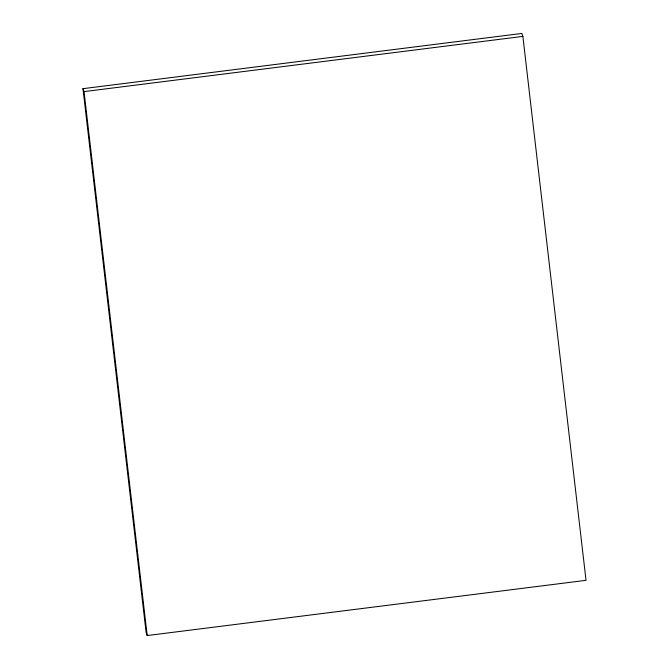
<?xml version="1.0" encoding="UTF-8"?>
<svg xmlns="http://www.w3.org/2000/svg" width="669" height="669" viewBox="0 0 669 669"><rect width="100%" height="100%" fill="white"/><g stroke="black" fill="none" stroke-linecap="round" stroke-linejoin="round"><path stroke-width="1" d="M82.973 88.668L521.803 33.45L522.874 36.394L586.027 580.332L147.197 635.55L146.126 632.606L82.973 88.668L84.043 91.611L147.197 635.55M84.043 91.611L522.874 36.394"/></g></svg>
